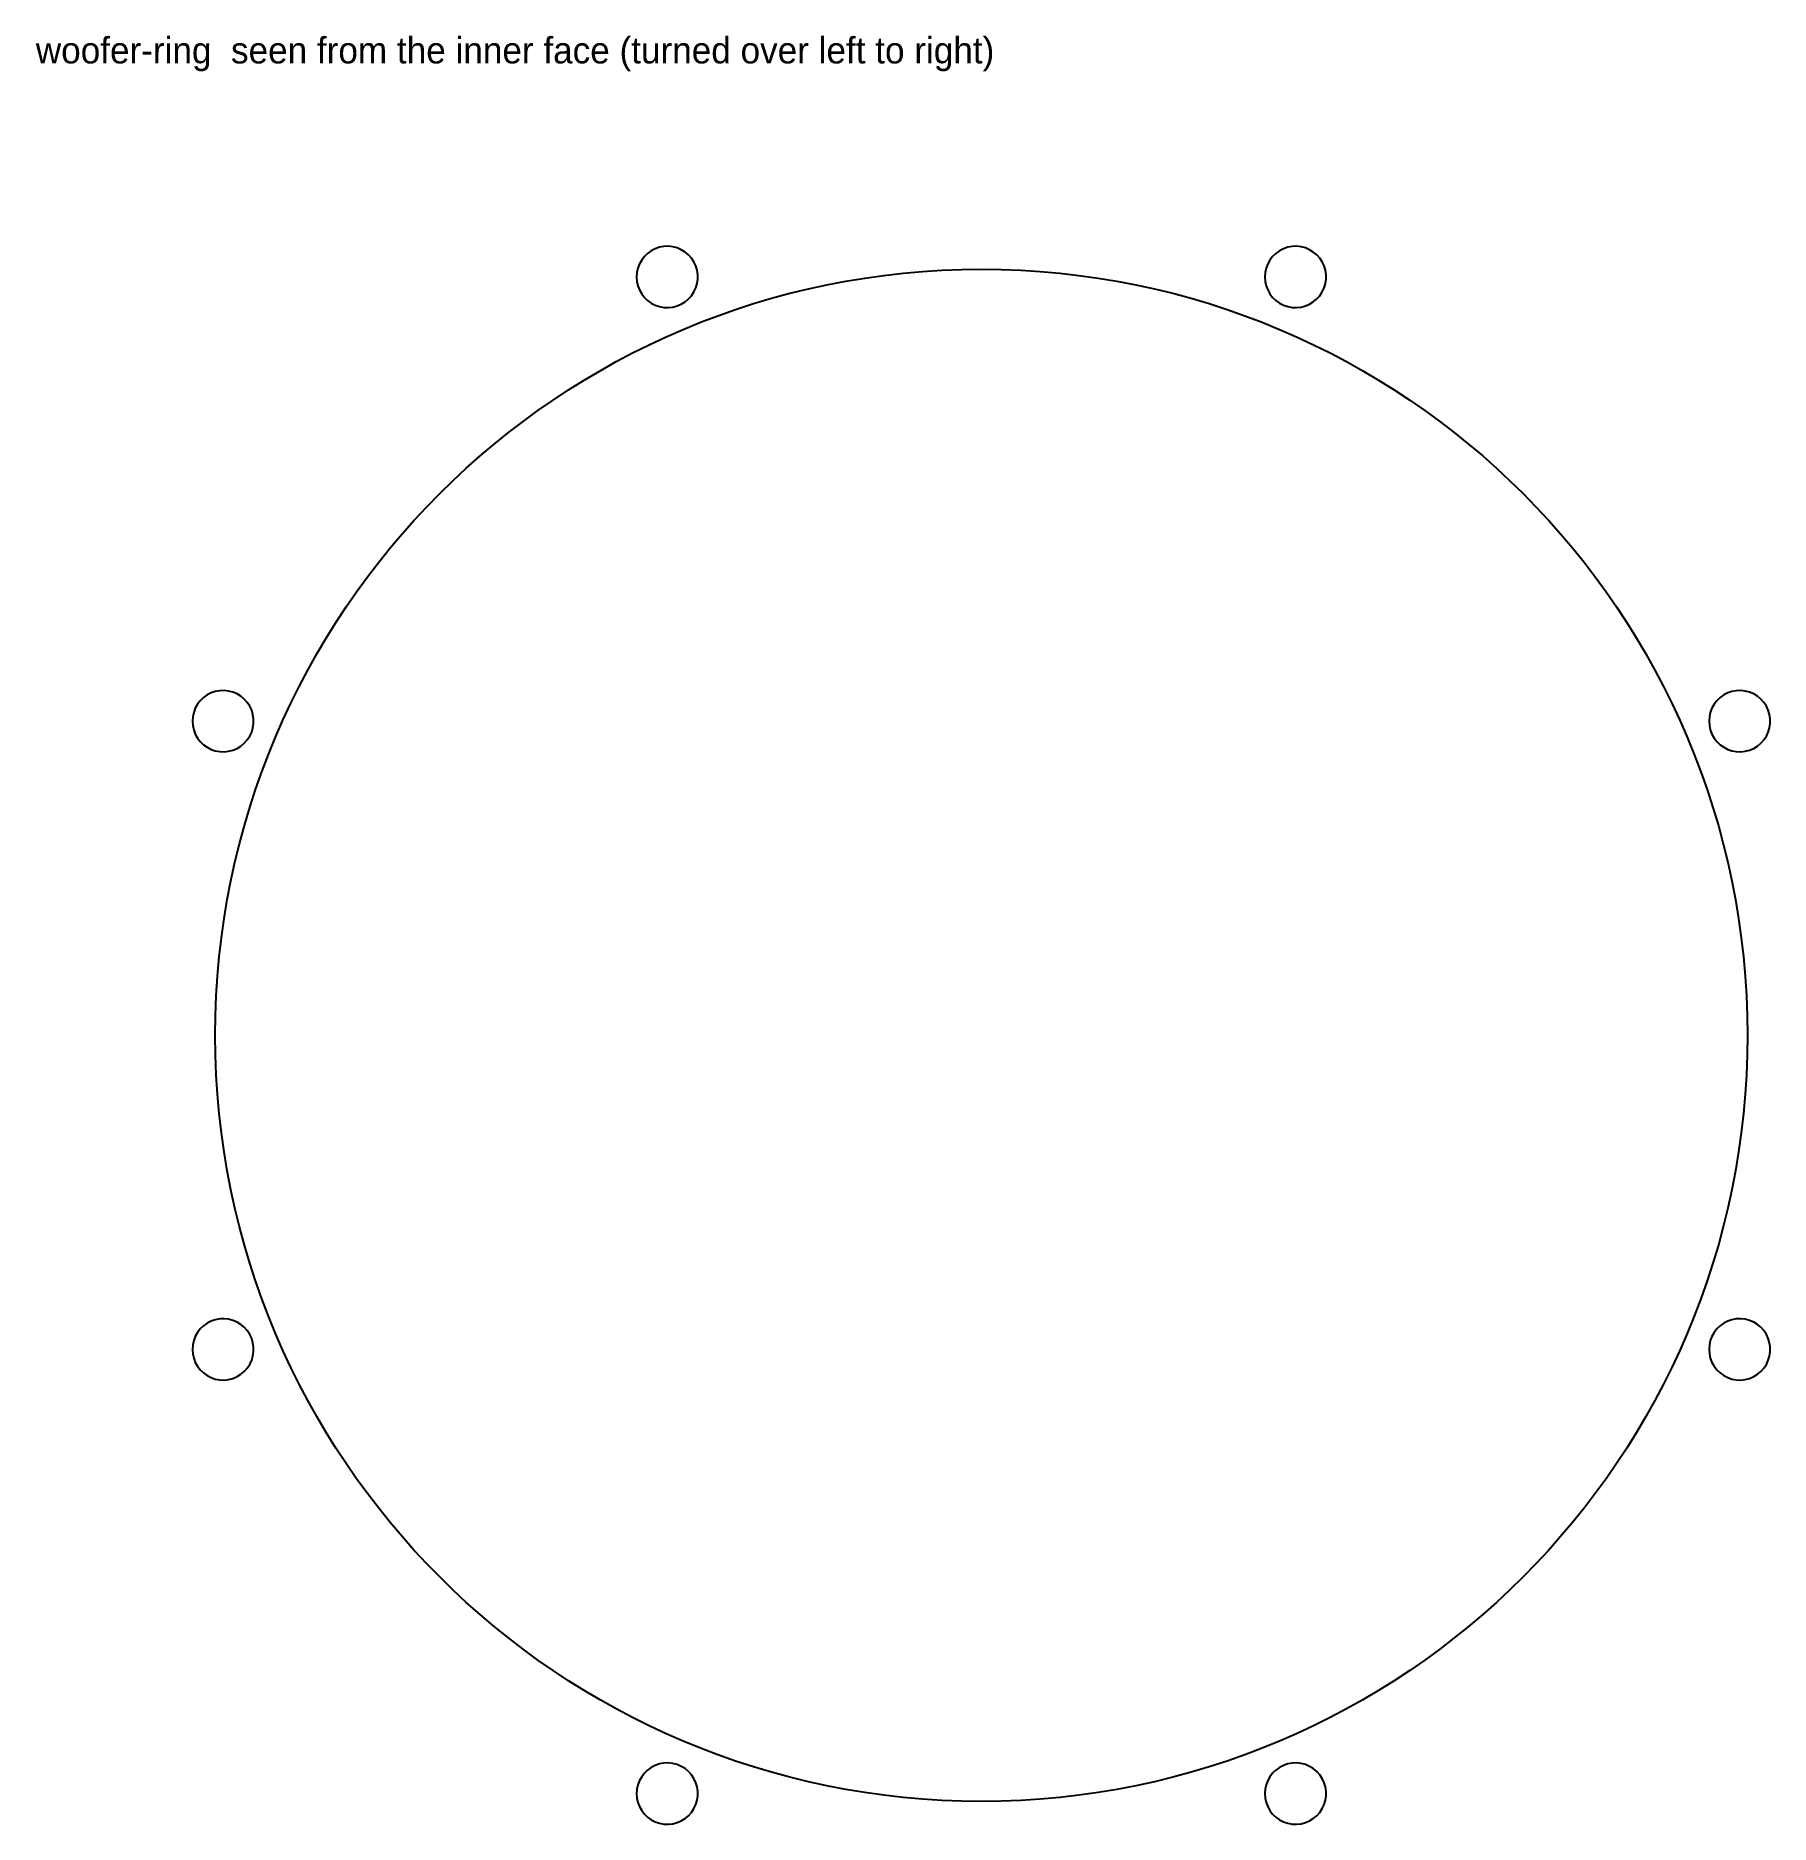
# Model space of a CAD drawing. Header units: millimetres. Extents: x 2 to 398, y 38 to 446.
import ezdxf

# ---------------------------------------------------------------- set-up
doc = ezdxf.new("R2010")
doc.units = ezdxf.units.MM
for name, color, linetype in [('NOTES', 7, 'Continuous'), ('POCKET_4MM_UNDERSIDE', 6, 'Continuous'), ('REF_THROUGH', 8, 'Continuous')]:
    doc.layers.add(name, color=color, linetype=linetype)

msp = doc.modelspace()

# ---------------------------------------------------------------- linework, layer by layer
at = {"layer": 'POCKET_4MM_UNDERSIDE'}
for points in [[(139.25, 391.23), (139.32, 390.21), (139.54, 389.21), (139.91, 388.26), (140.41, 387.37), (141.03, 386.56), (141.77, 385.85), (142.6, 385.25), (143.51, 384.78), (144.48, 384.46), (145.48, 384.27), (146.5, 384.23), (147.52, 384.34), (148.51, 384.6), (149.45, 385), (150.32, 385.53), (151.11, 386.19), (151.79, 386.95), (152.35, 387.8), (152.78, 388.73), (153.08, 389.71), (153.23, 390.72), (153.23, 391.74), (153.08, 392.75), (152.78, 393.73), (152.35, 394.65), (151.79, 395.51), (151.11, 396.27), (150.32, 396.92), (149.45, 397.45), (148.51, 397.85), (147.52, 398.11), (146.5, 398.22), (145.48, 398.19), (144.48, 398), (143.51, 397.67), (142.6, 397.2), (141.77, 396.61), (141.03, 395.9), (140.41, 395.09), (139.91, 394.2), (139.54, 393.24), (139.32, 392.25), (139.25, 391.23)], [(282.75, 391.23), (282.83, 390.21), (283.05, 389.21), (283.42, 388.26), (283.92, 387.37), (284.54, 386.56), (285.28, 385.85), (286.11, 385.25), (287.02, 384.78), (287.98, 384.46), (288.99, 384.27), (290.01, 384.23), (291.02, 384.34), (292.01, 384.6), (292.95, 385), (293.83, 385.53), (294.61, 386.19), (295.29, 386.95), (295.86, 387.8), (296.29, 388.73), (296.59, 389.71), (296.73, 390.72), (296.73, 391.74), (296.59, 392.75), (296.29, 393.73), (295.86, 394.65), (295.29, 395.51), (294.61, 396.27), (293.83, 396.92), (292.95, 397.45), (292.01, 397.85), (291.02, 398.11), (290.01, 398.22), (288.99, 398.19), (287.98, 398), (287.02, 397.67), (286.11, 397.2), (285.28, 396.61), (284.54, 395.9), (283.92, 395.09), (283.42, 394.2), (283.05, 393.24), (282.83, 392.25), (282.75, 391.23)], [(37.77, 289.75), (37.85, 288.73), (38.07, 287.74), (38.43, 286.78), (38.93, 285.89), (39.56, 285.08), (40.29, 284.37), (41.13, 283.78), (42.03, 283.31), (43, 282.98), (44.01, 282.8), (45.03, 282.76), (46.04, 282.87), (47.03, 283.13), (47.97, 283.53), (48.85, 284.06), (49.63, 284.71), (50.31, 285.47), (50.88, 286.33), (51.31, 287.25), (51.61, 288.23), (51.75, 289.24), (51.75, 290.26), (51.61, 291.28), (51.31, 292.25), (50.88, 293.18), (50.31, 294.03), (49.63, 294.79), (48.85, 295.45), (47.97, 295.98), (47.03, 296.38), (46.04, 296.64), (45.03, 296.75), (44.01, 296.71), (43, 296.53), (42.03, 296.2), (41.13, 295.73), (40.29, 295.13), (39.56, 294.42), (38.93, 293.62), (38.43, 292.72), (38.07, 291.77), (37.85, 290.77), (37.77, 289.75)], [(384.23, 289.75), (384.3, 288.73), (384.52, 287.74), (384.89, 286.78), (385.39, 285.89), (386.01, 285.08), (386.75, 284.37), (387.58, 283.78), (388.49, 283.31), (389.46, 282.98), (390.46, 282.8), (391.48, 282.76), (392.5, 282.87), (393.49, 283.13), (394.43, 283.53), (395.3, 284.06), (396.09, 284.71), (396.77, 285.47), (397.33, 286.33), (397.77, 287.25), (398.06, 288.23), (398.21, 289.24), (398.21, 290.26), (398.06, 291.28), (397.77, 292.25), (397.33, 293.18), (396.77, 294.03), (396.09, 294.79), (395.3, 295.45), (394.43, 295.98), (393.49, 296.38), (392.5, 296.64), (391.48, 296.75), (390.46, 296.71), (389.46, 296.53), (388.49, 296.2), (387.58, 295.73), (386.75, 295.13), (386.01, 294.42), (385.39, 293.62), (384.89, 292.72), (384.52, 291.77), (384.3, 290.77), (384.23, 289.75)], [(37.77, 146.25), (37.85, 145.23), (38.07, 144.23), (38.43, 143.28), (38.93, 142.38), (39.56, 141.58), (40.29, 140.87), (41.13, 140.27), (42.03, 139.8), (43, 139.47), (44.01, 139.29), (45.03, 139.25), (46.04, 139.36), (47.03, 139.62), (47.97, 140.02), (48.85, 140.55), (49.63, 141.21), (50.31, 141.97), (50.88, 142.82), (51.31, 143.75), (51.61, 144.72), (51.75, 145.74), (51.75, 146.76), (51.61, 147.77), (51.31, 148.75), (50.88, 149.67), (50.31, 150.53), (49.63, 151.29), (48.85, 151.94), (47.97, 152.47), (47.03, 152.87), (46.04, 153.13), (45.03, 153.24), (44.01, 153.2), (43, 153.02), (42.03, 152.69), (41.13, 152.22), (40.29, 151.63), (39.56, 150.92), (38.93, 150.11), (38.43, 149.22), (38.07, 148.26), (37.85, 147.27), (37.77, 146.25)], [(384.23, 146.25), (384.3, 145.23), (384.52, 144.23), (384.89, 143.28), (385.39, 142.38), (386.01, 141.58), (386.75, 140.87), (387.58, 140.27), (388.49, 139.8), (389.46, 139.47), (390.46, 139.29), (391.48, 139.25), (392.5, 139.36), (393.49, 139.62), (394.43, 140.02), (395.3, 140.55), (396.09, 141.21), (396.77, 141.97), (397.33, 142.82), (397.77, 143.75), (398.06, 144.72), (398.21, 145.74), (398.21, 146.76), (398.06, 147.77), (397.77, 148.75), (397.33, 149.67), (396.77, 150.53), (396.09, 151.29), (395.3, 151.94), (394.43, 152.47), (393.49, 152.87), (392.5, 153.13), (391.48, 153.24), (390.46, 153.2), (389.46, 153.02), (388.49, 152.69), (387.58, 152.22), (386.75, 151.63), (386.01, 150.92), (385.39, 150.11), (384.89, 149.22), (384.52, 148.26), (384.3, 147.27), (384.23, 146.25)], [(139.25, 44.77), (139.32, 43.75), (139.54, 42.76), (139.91, 41.8), (140.41, 40.91), (141.03, 40.1), (141.77, 39.39), (142.6, 38.8), (143.51, 38.33), (144.48, 38), (145.48, 37.81), (146.5, 37.78), (147.52, 37.89), (148.51, 38.15), (149.45, 38.55), (150.32, 39.08), (151.11, 39.73), (151.79, 40.49), (152.35, 41.35), (152.78, 42.27), (153.08, 43.25), (153.23, 44.26), (153.23, 45.28), (153.08, 46.29), (152.78, 47.27), (152.35, 48.2), (151.79, 49.05), (151.11, 49.81), (150.32, 50.47), (149.45, 51), (148.51, 51.4), (147.52, 51.66), (146.5, 51.77), (145.48, 51.73), (144.48, 51.54), (143.51, 51.22), (142.6, 50.75), (141.77, 50.15), (141.03, 49.44), (140.41, 48.63), (139.91, 47.74), (139.54, 46.79), (139.32, 45.79), (139.25, 44.77)], [(282.75, 44.77), (282.83, 43.75), (283.05, 42.76), (283.42, 41.8), (283.92, 40.91), (284.54, 40.1), (285.28, 39.39), (286.11, 38.8), (287.02, 38.33), (287.98, 38), (288.99, 37.81), (290.01, 37.78), (291.02, 37.89), (292.01, 38.15), (292.95, 38.55), (293.83, 39.08), (294.61, 39.73), (295.29, 40.49), (295.86, 41.35), (296.29, 42.27), (296.59, 43.25), (296.73, 44.26), (296.73, 45.28), (296.59, 46.29), (296.29, 47.27), (295.86, 48.2), (295.29, 49.05), (294.61, 49.81), (293.83, 50.47), (292.95, 51), (292.01, 51.4), (291.02, 51.66), (290.01, 51.77), (288.99, 51.73), (287.98, 51.54), (287.02, 51.22), (286.11, 50.75), (285.28, 50.15), (284.54, 49.44), (283.92, 48.63), (283.42, 47.74), (283.05, 46.79), (282.83, 45.79), (282.75, 44.77)]]:
    msp.add_lwpolyline(points, close=True, dxfattribs=at)
at = {"layer": 'REF_THROUGH'}
msp.add_circle((218, 218), 175, dxfattribs=at)

# ---------------------------------------------------------------- texts
at = {"layer": 'NOTES'}
msp.add_text('woofer-ring  seen from the inner face (turned over left to right)', height=6, dxfattribs=at).set_placement((2, 440))

doc.saveas('drawing.dxf')
